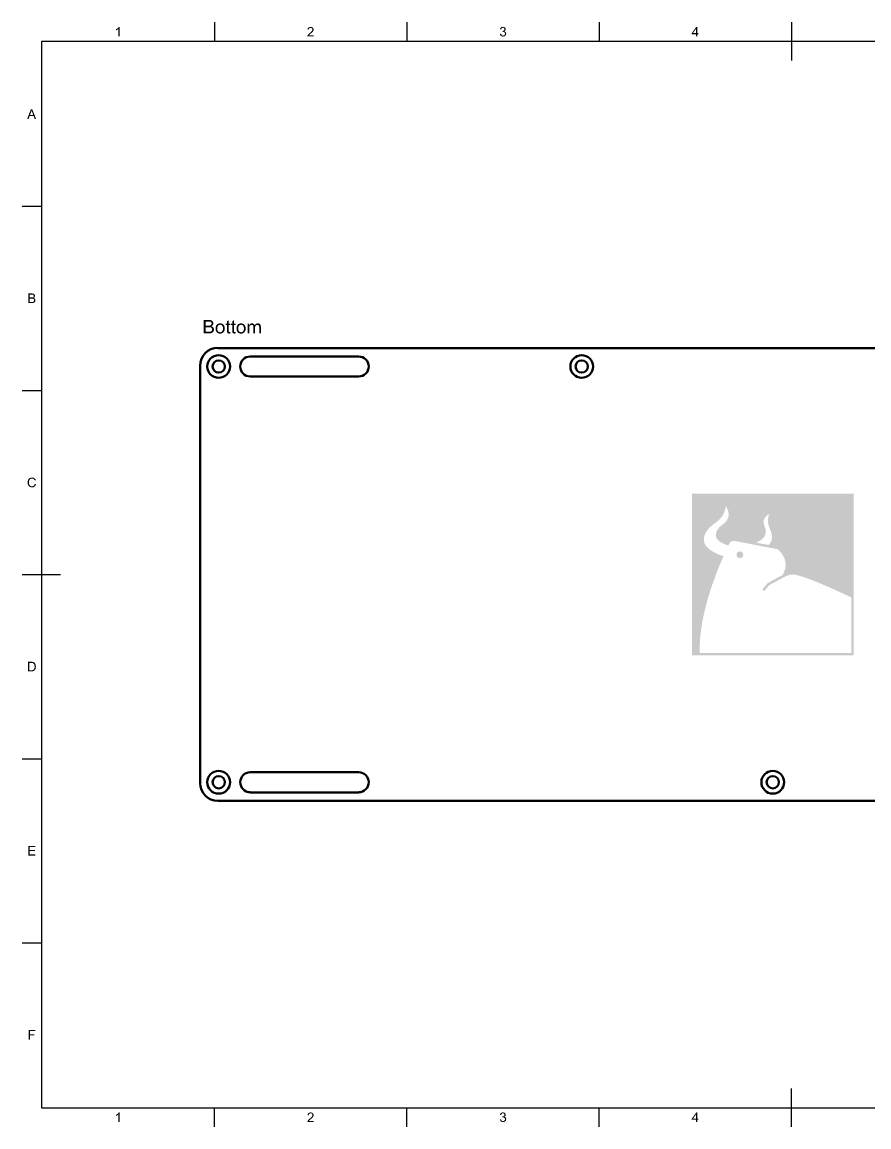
# Model space of a CAD drawing. Header units: inches. Extents: x 0.6 to 16.3, y 0.2 to 11.5.
# Drawn here: x 0.59 to 9.26, y 0.2 to 11.49 of the extents above; entities that cross this region are included whole.
import ezdxf

# ---------------------------------------------------------------- set-up
doc = ezdxf.new("R2010")
doc.units = ezdxf.units.IN
for name, color, linetype in [('BORDER', 7, 'Continuous'), ('Notes', 7, 'Continuous'), ('Visible', 7, 'Continuous')]:
    doc.layers.add(name, color=color, linetype=linetype)

msp = doc.modelspace()

# ---------------------------------------------------------------- hatches: boundary and pattern name
at = {"layer": 'BORDER', "true_color": 0x000000, "transparency": 33554687}
h = msp.add_hatch(color=18, dxfattribs=at)
edge = h.paths.add_edge_path(flags=0)
edge.add_spline(control_points=[(1.587, 11.348), (1.587, 11.348), (1.575, 11.348), (1.575, 11.348), (1.575, 11.348), (1.575, 11.425), (1.575, 11.425), (1.572, 11.422), (1.568, 11.419), (1.564, 11.416), (1.559, 11.413), (1.555, 11.411), (1.551, 11.41), (1.551, 11.41), (1.551, 11.422), (1.551, 11.422), (1.558, 11.425), (1.563, 11.429), (1.569, 11.433), (1.574, 11.438), (1.577, 11.442), (1.579, 11.446), (1.579, 11.446), (1.587, 11.446), (1.587, 11.446), (1.587, 11.446), (1.587, 11.348), (1.587, 11.348)], knot_values=[0, 0, 0, 0, 1, 1, 1, 2, 2, 2, 3, 3, 3, 4, 4, 4, 5, 5, 5, 6, 6, 6, 7, 7, 7, 8, 8, 8, 9, 9, 9, 9], degree=3, periodic=1)
h = msp.add_hatch(color=18, dxfattribs=at)
edge = h.paths.add_edge_path(flags=0)
edge.add_spline(control_points=[(3.573, 11.359), (3.573, 11.359), (3.573, 11.348), (3.573, 11.348), (3.573, 11.348), (3.508, 11.348), (3.508, 11.348), (3.508, 11.35), (3.509, 11.353), (3.51, 11.356), (3.511, 11.36), (3.514, 11.365), (3.518, 11.369), (3.521, 11.373), (3.527, 11.378), (3.534, 11.384), (3.544, 11.393), (3.551, 11.4), (3.555, 11.405), (3.559, 11.41), (3.561, 11.415), (3.561, 11.419), (3.561, 11.424), (3.559, 11.428), (3.556, 11.431), (3.552, 11.435), (3.548, 11.436), (3.542, 11.436), (3.536, 11.436), (3.532, 11.435), (3.528, 11.431), (3.525, 11.428), (3.523, 11.423), (3.523, 11.417), (3.523, 11.417), (3.511, 11.418), (3.511, 11.418), (3.511, 11.427), (3.515, 11.434), (3.52, 11.439), (3.526, 11.444), (3.533, 11.446), (3.543, 11.446), (3.552, 11.446), (3.559, 11.444), (3.565, 11.438), (3.57, 11.433), (3.573, 11.427), (3.573, 11.419), (3.573, 11.415), (3.572, 11.411), (3.571, 11.407), (3.569, 11.404), (3.567, 11.4), (3.563, 11.395), (3.559, 11.391), (3.553, 11.385), (3.544, 11.378), (3.537, 11.372), (3.532, 11.368), (3.53, 11.366), (3.528, 11.363), (3.526, 11.361), (3.525, 11.359), (3.525, 11.359), (3.573, 11.359), (3.573, 11.359)], knot_values=[0, 0, 0, 0, 1, 1, 1, 2, 2, 2, 3, 3, 3, 4, 4, 4, 5, 5, 5, 6, 6, 6, 7, 7, 7, 8, 8, 8, 9, 9, 9, 10, 10, 10, 11, 11, 11, 12, 12, 12, 13, 13, 13, 14, 14, 14, 15, 15, 15, 16, 16, 16, 17, 17, 17, 18, 18, 18, 19, 19, 19, 20, 20, 20, 21, 21, 21, 22, 22, 22, 22], degree=3, periodic=1)
h = msp.add_hatch(color=18, dxfattribs=at)
edge = h.paths.add_edge_path(flags=0)
edge.add_spline(control_points=[(5.479, 11.374), (5.479, 11.374), (5.491, 11.376), (5.491, 11.376), (5.493, 11.369), (5.495, 11.364), (5.498, 11.361), (5.502, 11.358), (5.506, 11.357), (5.51, 11.357), (5.516, 11.357), (5.521, 11.359), (5.525, 11.362), (5.529, 11.366), (5.531, 11.371), (5.531, 11.377), (5.531, 11.383), (5.529, 11.387), (5.525, 11.391), (5.522, 11.394), (5.517, 11.396), (5.511, 11.396), (5.509, 11.396), (5.506, 11.396), (5.503, 11.395), (5.503, 11.395), (5.504, 11.406), (5.504, 11.406), (5.505, 11.405), (5.506, 11.405), (5.506, 11.405), (5.511, 11.405), (5.516, 11.407), (5.52, 11.409), (5.524, 11.412), (5.526, 11.416), (5.526, 11.422), (5.526, 11.426), (5.525, 11.43), (5.522, 11.433), (5.519, 11.436), (5.515, 11.437), (5.51, 11.437), (5.505, 11.437), (5.502, 11.436), (5.498, 11.433), (5.495, 11.43), (5.493, 11.425), (5.492, 11.419), (5.492, 11.419), (5.48, 11.422), (5.48, 11.422), (5.482, 11.43), (5.485, 11.436), (5.49, 11.44), (5.496, 11.445), (5.502, 11.447), (5.51, 11.447), (5.515, 11.447), (5.52, 11.446), (5.525, 11.444), (5.529, 11.441), (5.533, 11.438), (5.535, 11.434), (5.538, 11.43), (5.539, 11.426), (5.539, 11.422), (5.539, 11.417), (5.538, 11.413), (5.535, 11.41), (5.533, 11.406), (5.53, 11.404), (5.525, 11.402), (5.531, 11.4), (5.536, 11.398), (5.539, 11.393), (5.542, 11.389), (5.544, 11.384), (5.544, 11.377), (5.544, 11.369), (5.54, 11.362), (5.534, 11.356), (5.528, 11.35), (5.52, 11.347), (5.51, 11.347), (5.502, 11.347), (5.495, 11.349), (5.489, 11.354), (5.483, 11.359), (5.48, 11.366), (5.479, 11.374)], knot_values=[0, 0, 0, 0, 1, 1, 1, 2, 2, 2, 3, 3, 3, 4, 4, 4, 5, 5, 5, 6, 6, 6, 7, 7, 7, 8, 8, 8, 9, 9, 9, 10, 10, 10, 11, 11, 11, 12, 12, 12, 13, 13, 13, 14, 14, 14, 15, 15, 15, 16, 16, 16, 17, 17, 17, 18, 18, 18, 19, 19, 19, 20, 20, 20, 21, 21, 21, 22, 22, 22, 23, 23, 23, 24, 24, 24, 25, 25, 25, 26, 26, 26, 27, 27, 27, 28, 28, 28, 29, 29, 29, 30, 30, 30, 30], degree=3, periodic=1)
h = msp.add_hatch(color=18, dxfattribs=at)
h.paths.add_polyline_path([(7.486, 11.348), (7.486, 11.371), (7.443, 11.371), (7.443, 11.382), (7.488, 11.446), (7.498, 11.446), (7.498, 11.382), (7.511, 11.382), (7.511, 11.371), (7.498, 11.371), (7.498, 11.348)], flags=0)
h.paths.add_polyline_path([(7.486, 11.382), (7.486, 11.427), (7.455, 11.382)], flags=0)
h = msp.add_hatch(color=18, dxfattribs=at)
h.paths.add_polyline_path([(0.642, 10.504), (0.68, 10.603), (0.694, 10.603), (0.734, 10.504), (0.72, 10.504), (0.708, 10.534), (0.667, 10.534), (0.656, 10.504)], flags=0)
edge = h.paths.add_edge_path(flags=0)
edge.add_spline(control_points=[(0.671, 10.545), (0.671, 10.545), (0.704, 10.545), (0.704, 10.545), (0.704, 10.545), (0.694, 10.572), (0.694, 10.572), (0.691, 10.58), (0.688, 10.587), (0.687, 10.592), (0.686, 10.586), (0.684, 10.58), (0.682, 10.573), (0.682, 10.573), (0.671, 10.545), (0.671, 10.545)], knot_values=[0, 0, 0, 0, 1, 1, 1, 2, 2, 2, 3, 3, 3, 4, 4, 4, 5, 5, 5, 5], degree=3, periodic=1)
h = msp.add_hatch(color=18, dxfattribs=at)
edge = h.paths.add_edge_path(flags=0)
edge.add_spline(control_points=[(0.653, 8.622), (0.653, 8.622), (0.653, 8.72), (0.653, 8.72), (0.653, 8.72), (0.689, 8.72), (0.689, 8.72), (0.697, 8.72), (0.703, 8.719), (0.708, 8.717), (0.712, 8.715), (0.716, 8.712), (0.718, 8.708), (0.721, 8.704), (0.722, 8.699), (0.722, 8.695), (0.722, 8.691), (0.721, 8.687), (0.719, 8.683), (0.716, 8.679), (0.713, 8.676), (0.708, 8.674), (0.714, 8.672), (0.719, 8.669), (0.722, 8.665), (0.725, 8.661), (0.727, 8.656), (0.727, 8.65), (0.727, 8.646), (0.726, 8.641), (0.724, 8.637), (0.722, 8.633), (0.72, 8.63), (0.717, 8.628), (0.714, 8.626), (0.71, 8.624), (0.706, 8.623), (0.702, 8.622), (0.696, 8.622), (0.69, 8.622), (0.69, 8.622), (0.653, 8.622), (0.653, 8.622)], knot_values=[0, 0, 0, 0, 1, 1, 1, 2, 2, 2, 3, 3, 3, 4, 4, 4, 5, 5, 5, 6, 6, 6, 7, 7, 7, 8, 8, 8, 9, 9, 9, 10, 10, 10, 11, 11, 11, 12, 12, 12, 13, 13, 13, 14, 14, 14, 14], degree=3, periodic=1)
edge = h.paths.add_edge_path(flags=0)
edge.add_spline(control_points=[(0.666, 8.679), (0.666, 8.679), (0.687, 8.679), (0.687, 8.679), (0.693, 8.679), (0.697, 8.679), (0.699, 8.68), (0.703, 8.681), (0.705, 8.682), (0.707, 8.685), (0.708, 8.687), (0.709, 8.69), (0.709, 8.693), (0.709, 8.697), (0.709, 8.7), (0.707, 8.702), (0.705, 8.704), (0.703, 8.706), (0.7, 8.707), (0.697, 8.708), (0.692, 8.708), (0.685, 8.708), (0.685, 8.708), (0.666, 8.708), (0.666, 8.708), (0.666, 8.708), (0.666, 8.679), (0.666, 8.679)], knot_values=[0, 0, 0, 0, 1, 1, 1, 2, 2, 2, 3, 3, 3, 4, 4, 4, 5, 5, 5, 6, 6, 6, 7, 7, 7, 8, 8, 8, 9, 9, 9, 9], degree=3, periodic=1)
edge = h.paths.add_edge_path(flags=0)
edge.add_spline(control_points=[(0.666, 8.633), (0.666, 8.633), (0.69, 8.633), (0.69, 8.633), (0.694, 8.633), (0.697, 8.633), (0.699, 8.634), (0.702, 8.634), (0.704, 8.635), (0.706, 8.636), (0.708, 8.638), (0.71, 8.64), (0.711, 8.642), (0.713, 8.644), (0.713, 8.647), (0.713, 8.65), (0.713, 8.654), (0.712, 8.657), (0.711, 8.66), (0.709, 8.662), (0.706, 8.664), (0.703, 8.665), (0.699, 8.667), (0.695, 8.667), (0.688, 8.667), (0.688, 8.667), (0.666, 8.667), (0.666, 8.667), (0.666, 8.667), (0.666, 8.633), (0.666, 8.633)], knot_values=[0, 0, 0, 0, 1, 1, 1, 2, 2, 2, 3, 3, 3, 4, 4, 4, 5, 5, 5, 6, 6, 6, 7, 7, 7, 8, 8, 8, 9, 9, 9, 10, 10, 10, 10], degree=3, periodic=1)
h = msp.add_hatch(color=18, dxfattribs=at)
edge = h.paths.add_edge_path(flags=0)
edge.add_spline(control_points=[(0.72, 6.773), (0.72, 6.773), (0.733, 6.77), (0.733, 6.77), (0.73, 6.759), (0.725, 6.751), (0.718, 6.745), (0.711, 6.739), (0.703, 6.737), (0.692, 6.737), (0.682, 6.737), (0.673, 6.739), (0.666, 6.743), (0.66, 6.747), (0.655, 6.754), (0.651, 6.762), (0.648, 6.77), (0.646, 6.779), (0.646, 6.788), (0.646, 6.799), (0.648, 6.807), (0.652, 6.815), (0.656, 6.823), (0.661, 6.829), (0.669, 6.832), (0.676, 6.836), (0.684, 6.838), (0.692, 6.838), (0.702, 6.838), (0.711, 6.836), (0.717, 6.831), (0.724, 6.826), (0.729, 6.819), (0.731, 6.81), (0.731, 6.81), (0.719, 6.807), (0.719, 6.807), (0.716, 6.814), (0.713, 6.819), (0.709, 6.822), (0.704, 6.826), (0.699, 6.827), (0.692, 6.827), (0.685, 6.827), (0.678, 6.825), (0.673, 6.822), (0.668, 6.818), (0.665, 6.813), (0.663, 6.807), (0.66, 6.801), (0.659, 6.795), (0.659, 6.788), (0.659, 6.78), (0.661, 6.773), (0.663, 6.766), (0.666, 6.76), (0.669, 6.756), (0.674, 6.752), (0.68, 6.749), (0.685, 6.748), (0.691, 6.748), (0.698, 6.748), (0.705, 6.75), (0.71, 6.754), (0.715, 6.758), (0.718, 6.765), (0.72, 6.773)], knot_values=[0, 0, 0, 0, 1, 1, 1, 2, 2, 2, 3, 3, 3, 4, 4, 4, 5, 5, 5, 6, 6, 6, 7, 7, 7, 8, 8, 8, 9, 9, 9, 10, 10, 10, 11, 11, 11, 12, 12, 12, 13, 13, 13, 14, 14, 14, 15, 15, 15, 16, 16, 16, 17, 17, 17, 18, 18, 18, 19, 19, 19, 20, 20, 20, 21, 21, 21, 22, 22, 22, 22], degree=3, periodic=1)
h = msp.add_hatch(color=18, dxfattribs=at)
edge = h.paths.add_edge_path(flags=0)
edge.add_spline(control_points=[(0.65, 4.855), (0.65, 4.855), (0.65, 4.953), (0.65, 4.953), (0.65, 4.953), (0.684, 4.953), (0.684, 4.953), (0.691, 4.953), (0.697, 4.953), (0.701, 4.952), (0.707, 4.951), (0.712, 4.948), (0.716, 4.945), (0.721, 4.941), (0.725, 4.935), (0.727, 4.928), (0.73, 4.921), (0.731, 4.914), (0.731, 4.905), (0.731, 4.897), (0.73, 4.891), (0.729, 4.885), (0.727, 4.879), (0.725, 4.874), (0.722, 4.871), (0.719, 4.867), (0.716, 4.864), (0.713, 4.862), (0.71, 4.859), (0.706, 4.858), (0.701, 4.857), (0.697, 4.856), (0.691, 4.855), (0.685, 4.855), (0.685, 4.855), (0.65, 4.855), (0.65, 4.855)], knot_values=[0, 0, 0, 0, 1, 1, 1, 2, 2, 2, 3, 3, 3, 4, 4, 4, 5, 5, 5, 6, 6, 6, 7, 7, 7, 8, 8, 8, 9, 9, 9, 10, 10, 10, 11, 11, 11, 12, 12, 12, 12], degree=3, periodic=1)
edge = h.paths.add_edge_path(flags=0)
edge.add_spline(control_points=[(0.663, 4.867), (0.663, 4.867), (0.684, 4.867), (0.684, 4.867), (0.69, 4.867), (0.695, 4.867), (0.699, 4.868), (0.703, 4.87), (0.706, 4.871), (0.708, 4.874), (0.711, 4.877), (0.713, 4.881), (0.715, 4.886), (0.717, 4.891), (0.718, 4.898), (0.718, 4.905), (0.718, 4.915), (0.716, 4.923), (0.713, 4.929), (0.709, 4.934), (0.705, 4.938), (0.7, 4.94), (0.697, 4.941), (0.691, 4.942), (0.683, 4.942), (0.683, 4.942), (0.663, 4.942), (0.663, 4.942), (0.663, 4.942), (0.663, 4.867), (0.663, 4.867)], knot_values=[0, 0, 0, 0, 1, 1, 1, 2, 2, 2, 3, 3, 3, 4, 4, 4, 5, 5, 5, 6, 6, 6, 7, 7, 7, 8, 8, 8, 9, 9, 9, 10, 10, 10, 10], degree=3, periodic=1)
for points in [[(0.653, 2.972), (0.653, 3.07), (0.725, 3.07), (0.725, 3.058), (0.666, 3.058), (0.666, 3.028), (0.721, 3.028), (0.721, 3.017), (0.666, 3.017), (0.666, 2.983), (0.727, 2.983), (0.727, 2.972)], [(0.658, 1.089), (0.658, 1.188), (0.724, 1.188), (0.724, 1.176), (0.671, 1.176), (0.671, 1.145), (0.717, 1.145), (0.717, 1.134), (0.671, 1.134), (0.671, 1.089)]]:
    msp.add_hatch(color=18, dxfattribs=at).paths.add_polyline_path(points, flags=0)
h = msp.add_hatch(color=18, dxfattribs=at)
edge = h.paths.add_edge_path(flags=0)
edge.add_spline(control_points=[(1.587, 0.246), (1.587, 0.246), (1.575, 0.246), (1.575, 0.246), (1.575, 0.246), (1.575, 0.323), (1.575, 0.323), (1.572, 0.32), (1.568, 0.317), (1.564, 0.315), (1.559, 0.312), (1.555, 0.31), (1.551, 0.308), (1.551, 0.308), (1.551, 0.32), (1.551, 0.32), (1.558, 0.323), (1.563, 0.327), (1.569, 0.331), (1.574, 0.336), (1.577, 0.34), (1.579, 0.345), (1.579, 0.345), (1.587, 0.345), (1.587, 0.345), (1.587, 0.345), (1.587, 0.246), (1.587, 0.246)], knot_values=[0, 0, 0, 0, 1, 1, 1, 2, 2, 2, 3, 3, 3, 4, 4, 4, 5, 5, 5, 6, 6, 6, 7, 7, 7, 8, 8, 8, 9, 9, 9, 9], degree=3, periodic=1)
h = msp.add_hatch(color=18, dxfattribs=at)
edge = h.paths.add_edge_path(flags=0)
edge.add_spline(control_points=[(3.573, 0.257), (3.573, 0.257), (3.573, 0.246), (3.573, 0.246), (3.573, 0.246), (3.508, 0.246), (3.508, 0.246), (3.508, 0.249), (3.509, 0.252), (3.51, 0.254), (3.511, 0.259), (3.514, 0.263), (3.518, 0.267), (3.521, 0.272), (3.527, 0.277), (3.534, 0.282), (3.544, 0.291), (3.551, 0.298), (3.555, 0.303), (3.559, 0.308), (3.561, 0.313), (3.561, 0.318), (3.561, 0.322), (3.559, 0.326), (3.556, 0.33), (3.552, 0.333), (3.548, 0.335), (3.542, 0.335), (3.536, 0.335), (3.532, 0.333), (3.528, 0.329), (3.525, 0.326), (3.523, 0.321), (3.523, 0.315), (3.523, 0.315), (3.511, 0.316), (3.511, 0.316), (3.511, 0.325), (3.515, 0.333), (3.52, 0.337), (3.526, 0.342), (3.533, 0.345), (3.543, 0.345), (3.552, 0.345), (3.559, 0.342), (3.565, 0.337), (3.57, 0.332), (3.573, 0.325), (3.573, 0.317), (3.573, 0.313), (3.572, 0.31), (3.571, 0.306), (3.569, 0.302), (3.567, 0.298), (3.563, 0.294), (3.559, 0.289), (3.553, 0.284), (3.544, 0.276), (3.537, 0.27), (3.532, 0.266), (3.53, 0.264), (3.528, 0.262), (3.526, 0.26), (3.525, 0.257), (3.525, 0.257), (3.573, 0.257), (3.573, 0.257)], knot_values=[0, 0, 0, 0, 1, 1, 1, 2, 2, 2, 3, 3, 3, 4, 4, 4, 5, 5, 5, 6, 6, 6, 7, 7, 7, 8, 8, 8, 9, 9, 9, 10, 10, 10, 11, 11, 11, 12, 12, 12, 13, 13, 13, 14, 14, 14, 15, 15, 15, 16, 16, 16, 17, 17, 17, 18, 18, 18, 19, 19, 19, 20, 20, 20, 21, 21, 21, 22, 22, 22, 22], degree=3, periodic=1)
h = msp.add_hatch(color=18, dxfattribs=at)
edge = h.paths.add_edge_path(flags=0)
edge.add_spline(control_points=[(5.479, 0.273), (5.479, 0.273), (5.491, 0.274), (5.491, 0.274), (5.493, 0.267), (5.495, 0.262), (5.498, 0.259), (5.502, 0.256), (5.506, 0.255), (5.51, 0.255), (5.516, 0.255), (5.521, 0.257), (5.525, 0.261), (5.529, 0.265), (5.531, 0.27), (5.531, 0.275), (5.531, 0.281), (5.529, 0.286), (5.525, 0.289), (5.522, 0.293), (5.517, 0.295), (5.511, 0.295), (5.509, 0.295), (5.506, 0.294), (5.503, 0.293), (5.503, 0.293), (5.504, 0.304), (5.504, 0.304), (5.505, 0.304), (5.506, 0.304), (5.506, 0.304), (5.511, 0.304), (5.516, 0.305), (5.52, 0.308), (5.524, 0.31), (5.526, 0.315), (5.526, 0.32), (5.526, 0.325), (5.525, 0.328), (5.522, 0.331), (5.519, 0.334), (5.515, 0.336), (5.51, 0.336), (5.505, 0.336), (5.502, 0.334), (5.498, 0.331), (5.495, 0.328), (5.493, 0.324), (5.492, 0.318), (5.492, 0.318), (5.48, 0.32), (5.48, 0.32), (5.482, 0.328), (5.485, 0.334), (5.49, 0.339), (5.496, 0.343), (5.502, 0.345), (5.51, 0.345), (5.515, 0.345), (5.52, 0.344), (5.525, 0.342), (5.529, 0.34), (5.533, 0.337), (5.535, 0.333), (5.538, 0.329), (5.539, 0.324), (5.539, 0.32), (5.539, 0.316), (5.538, 0.312), (5.535, 0.308), (5.533, 0.305), (5.53, 0.302), (5.525, 0.3), (5.531, 0.299), (5.536, 0.296), (5.539, 0.292), (5.542, 0.287), (5.544, 0.282), (5.544, 0.276), (5.544, 0.267), (5.54, 0.26), (5.534, 0.254), (5.528, 0.248), (5.52, 0.245), (5.51, 0.245), (5.502, 0.245), (5.495, 0.247), (5.489, 0.253), (5.483, 0.258), (5.48, 0.264), (5.479, 0.273)], knot_values=[0, 0, 0, 0, 1, 1, 1, 2, 2, 2, 3, 3, 3, 4, 4, 4, 5, 5, 5, 6, 6, 6, 7, 7, 7, 8, 8, 8, 9, 9, 9, 10, 10, 10, 11, 11, 11, 12, 12, 12, 13, 13, 13, 14, 14, 14, 15, 15, 15, 16, 16, 16, 17, 17, 17, 18, 18, 18, 19, 19, 19, 20, 20, 20, 21, 21, 21, 22, 22, 22, 23, 23, 23, 24, 24, 24, 25, 25, 25, 26, 26, 26, 27, 27, 27, 28, 28, 28, 29, 29, 29, 30, 30, 30, 30], degree=3, periodic=1)
h = msp.add_hatch(color=18, dxfattribs=at)
h.paths.add_polyline_path([(7.486, 0.246), (7.486, 0.269), (7.443, 0.269), (7.443, 0.28), (7.488, 0.344), (7.498, 0.344), (7.498, 0.28), (7.511, 0.28), (7.511, 0.269), (7.498, 0.269), (7.498, 0.246)], flags=0)
h.paths.add_polyline_path([(7.486, 0.28), (7.486, 0.325), (7.455, 0.28)], flags=0)
at = {"layer": 'Notes', "true_color": 0x000000, "transparency": 33554687}
h = msp.add_hatch(color=18, dxfattribs=at)
edge = h.paths.add_edge_path(flags=0)
edge.add_spline(control_points=[(2.449, 8.312), (2.449, 8.312), (2.449, 8.449), (2.449, 8.449), (2.449, 8.449), (2.501, 8.449), (2.501, 8.449), (2.512, 8.449), (2.52, 8.448), (2.526, 8.445), (2.533, 8.442), (2.538, 8.438), (2.541, 8.432), (2.545, 8.427), (2.547, 8.421), (2.547, 8.414), (2.547, 8.408), (2.545, 8.403), (2.542, 8.398), (2.539, 8.392), (2.534, 8.388), (2.527, 8.385), (2.536, 8.383), (2.542, 8.378), (2.547, 8.372), (2.551, 8.367), (2.553, 8.36), (2.553, 8.352), (2.553, 8.345), (2.552, 8.339), (2.549, 8.334), (2.547, 8.328), (2.543, 8.324), (2.539, 8.321), (2.535, 8.318), (2.53, 8.316), (2.524, 8.314), (2.518, 8.312), (2.511, 8.312), (2.502, 8.312), (2.502, 8.312), (2.449, 8.312), (2.449, 8.312)], knot_values=[0, 0, 0, 0, 1, 1, 1, 2, 2, 2, 3, 3, 3, 4, 4, 4, 5, 5, 5, 6, 6, 6, 7, 7, 7, 8, 8, 8, 9, 9, 9, 10, 10, 10, 11, 11, 11, 12, 12, 12, 13, 13, 13, 14, 14, 14, 14], degree=3, periodic=1)
edge = h.paths.add_edge_path(flags=0)
edge.add_spline(control_points=[(2.468, 8.392), (2.468, 8.392), (2.497, 8.392), (2.497, 8.392), (2.505, 8.392), (2.511, 8.392), (2.515, 8.393), (2.519, 8.395), (2.523, 8.397), (2.525, 8.4), (2.528, 8.403), (2.529, 8.407), (2.529, 8.412), (2.529, 8.417), (2.528, 8.421), (2.526, 8.424), (2.523, 8.428), (2.52, 8.43), (2.516, 8.431), (2.512, 8.433), (2.505, 8.433), (2.495, 8.433), (2.495, 8.433), (2.468, 8.433), (2.468, 8.433), (2.468, 8.433), (2.468, 8.392), (2.468, 8.392)], knot_values=[0, 0, 0, 0, 1, 1, 1, 2, 2, 2, 3, 3, 3, 4, 4, 4, 5, 5, 5, 6, 6, 6, 7, 7, 7, 8, 8, 8, 9, 9, 9, 9], degree=3, periodic=1)
edge = h.paths.add_edge_path(flags=0)
edge.add_spline(control_points=[(2.468, 8.328), (2.468, 8.328), (2.502, 8.328), (2.502, 8.328), (2.508, 8.328), (2.512, 8.328), (2.514, 8.329), (2.519, 8.329), (2.522, 8.331), (2.525, 8.332), (2.528, 8.334), (2.53, 8.337), (2.532, 8.34), (2.534, 8.343), (2.535, 8.347), (2.535, 8.352), (2.535, 8.357), (2.533, 8.361), (2.531, 8.365), (2.528, 8.369), (2.524, 8.371), (2.52, 8.373), (2.515, 8.375), (2.508, 8.375), (2.499, 8.375), (2.499, 8.375), (2.468, 8.375), (2.468, 8.375), (2.468, 8.375), (2.468, 8.328), (2.468, 8.328)], knot_values=[0, 0, 0, 0, 1, 1, 1, 2, 2, 2, 3, 3, 3, 4, 4, 4, 5, 5, 5, 6, 6, 6, 7, 7, 7, 8, 8, 8, 9, 9, 9, 10, 10, 10, 10], degree=3, periodic=1)
h = msp.add_hatch(color=18, dxfattribs=at)
edge = h.paths.add_edge_path(flags=0)
edge.add_spline(control_points=[(2.57, 8.362), (2.57, 8.38), (2.575, 8.394), (2.585, 8.403), (2.594, 8.41), (2.605, 8.414), (2.617, 8.414), (2.631, 8.414), (2.642, 8.409), (2.651, 8.4), (2.659, 8.391), (2.664, 8.379), (2.664, 8.363), (2.664, 8.35), (2.662, 8.34), (2.658, 8.333), (2.654, 8.325), (2.648, 8.32), (2.641, 8.316), (2.634, 8.311), (2.626, 8.309), (2.617, 8.309), (2.603, 8.309), (2.592, 8.314), (2.583, 8.323), (2.574, 8.332), (2.57, 8.345), (2.57, 8.362)], knot_values=[0, 0, 0, 0, 1, 1, 1, 2, 2, 2, 3, 3, 3, 4, 4, 4, 5, 5, 5, 6, 6, 6, 7, 7, 7, 8, 8, 8, 9, 9, 9, 9], degree=3, periodic=1)
edge = h.paths.add_edge_path(flags=0)
edge.add_spline(control_points=[(2.587, 8.362), (2.587, 8.349), (2.59, 8.339), (2.596, 8.333), (2.601, 8.327), (2.608, 8.323), (2.617, 8.323), (2.625, 8.323), (2.632, 8.327), (2.638, 8.333), (2.643, 8.339), (2.646, 8.349), (2.646, 8.362), (2.646, 8.374), (2.643, 8.384), (2.638, 8.39), (2.632, 8.397), (2.625, 8.4), (2.617, 8.4), (2.608, 8.4), (2.601, 8.397), (2.596, 8.39), (2.59, 8.384), (2.587, 8.374), (2.587, 8.362)], knot_values=[0, 0, 0, 0, 1, 1, 1, 2, 2, 2, 3, 3, 3, 4, 4, 4, 5, 5, 5, 6, 6, 6, 7, 7, 7, 8, 8, 8, 8], degree=3, periodic=1)
h = msp.add_hatch(color=18, dxfattribs=at)
edge = h.paths.add_edge_path(flags=0)
edge.add_spline(control_points=[(2.72, 8.327), (2.72, 8.327), (2.723, 8.312), (2.723, 8.312), (2.718, 8.311), (2.714, 8.31), (2.71, 8.31), (2.704, 8.31), (2.699, 8.311), (2.696, 8.313), (2.692, 8.315), (2.69, 8.318), (2.689, 8.321), (2.687, 8.324), (2.687, 8.331), (2.687, 8.341), (2.687, 8.341), (2.687, 8.398), (2.687, 8.398), (2.687, 8.398), (2.674, 8.398), (2.674, 8.398), (2.674, 8.398), (2.674, 8.411), (2.674, 8.411), (2.674, 8.411), (2.687, 8.411), (2.687, 8.411), (2.687, 8.411), (2.687, 8.436), (2.687, 8.436), (2.687, 8.436), (2.703, 8.446), (2.703, 8.446), (2.703, 8.446), (2.703, 8.411), (2.703, 8.411), (2.703, 8.411), (2.72, 8.411), (2.72, 8.411), (2.72, 8.411), (2.72, 8.398), (2.72, 8.398), (2.72, 8.398), (2.703, 8.398), (2.703, 8.398), (2.703, 8.398), (2.703, 8.34), (2.703, 8.34), (2.703, 8.335), (2.704, 8.332), (2.704, 8.331), (2.705, 8.329), (2.706, 8.328), (2.707, 8.327), (2.708, 8.327), (2.71, 8.326), (2.713, 8.326), (2.715, 8.326), (2.717, 8.326), (2.72, 8.327)], knot_values=[0, 0, 0, 0, 1, 1, 1, 2, 2, 2, 3, 3, 3, 4, 4, 4, 5, 5, 5, 6, 6, 6, 7, 7, 7, 8, 8, 8, 9, 9, 9, 10, 10, 10, 11, 11, 11, 12, 12, 12, 13, 13, 13, 14, 14, 14, 15, 15, 15, 16, 16, 16, 17, 17, 17, 18, 18, 18, 19, 19, 19, 20, 20, 20, 20], degree=3, periodic=1)
h = msp.add_hatch(color=18, dxfattribs=at)
edge = h.paths.add_edge_path(flags=0)
edge.add_spline(control_points=[(2.774, 8.327), (2.774, 8.327), (2.776, 8.312), (2.776, 8.312), (2.772, 8.311), (2.767, 8.31), (2.763, 8.31), (2.757, 8.31), (2.753, 8.311), (2.749, 8.313), (2.746, 8.315), (2.743, 8.318), (2.742, 8.321), (2.741, 8.324), (2.74, 8.331), (2.74, 8.341), (2.74, 8.341), (2.74, 8.398), (2.74, 8.398), (2.74, 8.398), (2.728, 8.398), (2.728, 8.398), (2.728, 8.398), (2.728, 8.411), (2.728, 8.411), (2.728, 8.411), (2.74, 8.411), (2.74, 8.411), (2.74, 8.411), (2.74, 8.436), (2.74, 8.436), (2.74, 8.436), (2.757, 8.446), (2.757, 8.446), (2.757, 8.446), (2.757, 8.411), (2.757, 8.411), (2.757, 8.411), (2.774, 8.411), (2.774, 8.411), (2.774, 8.411), (2.774, 8.398), (2.774, 8.398), (2.774, 8.398), (2.757, 8.398), (2.757, 8.398), (2.757, 8.398), (2.757, 8.34), (2.757, 8.34), (2.757, 8.335), (2.757, 8.332), (2.758, 8.331), (2.758, 8.329), (2.759, 8.328), (2.761, 8.327), (2.762, 8.327), (2.764, 8.326), (2.766, 8.326), (2.768, 8.326), (2.771, 8.326), (2.774, 8.327)], knot_values=[0, 0, 0, 0, 1, 1, 1, 2, 2, 2, 3, 3, 3, 4, 4, 4, 5, 5, 5, 6, 6, 6, 7, 7, 7, 8, 8, 8, 9, 9, 9, 10, 10, 10, 11, 11, 11, 12, 12, 12, 13, 13, 13, 14, 14, 14, 15, 15, 15, 16, 16, 16, 17, 17, 17, 18, 18, 18, 19, 19, 19, 20, 20, 20, 20], degree=3, periodic=1)
h = msp.add_hatch(color=18, dxfattribs=at)
edge = h.paths.add_edge_path(flags=0)
edge.add_spline(control_points=[(2.784, 8.362), (2.784, 8.38), (2.789, 8.394), (2.799, 8.403), (2.808, 8.41), (2.819, 8.414), (2.831, 8.414), (2.845, 8.414), (2.856, 8.409), (2.865, 8.4), (2.873, 8.391), (2.878, 8.379), (2.878, 8.363), (2.878, 8.35), (2.876, 8.34), (2.872, 8.333), (2.868, 8.325), (2.862, 8.32), (2.855, 8.316), (2.848, 8.311), (2.84, 8.309), (2.831, 8.309), (2.817, 8.309), (2.806, 8.314), (2.797, 8.323), (2.788, 8.332), (2.784, 8.345), (2.784, 8.362)], knot_values=[0, 0, 0, 0, 1, 1, 1, 2, 2, 2, 3, 3, 3, 4, 4, 4, 5, 5, 5, 6, 6, 6, 7, 7, 7, 8, 8, 8, 9, 9, 9, 9], degree=3, periodic=1)
edge = h.paths.add_edge_path(flags=0)
edge.add_spline(control_points=[(2.801, 8.362), (2.801, 8.349), (2.804, 8.339), (2.81, 8.333), (2.815, 8.327), (2.822, 8.323), (2.831, 8.323), (2.839, 8.323), (2.846, 8.327), (2.852, 8.333), (2.857, 8.339), (2.86, 8.349), (2.86, 8.362), (2.86, 8.374), (2.857, 8.384), (2.852, 8.39), (2.846, 8.397), (2.839, 8.4), (2.831, 8.4), (2.822, 8.4), (2.815, 8.397), (2.81, 8.39), (2.804, 8.384), (2.801, 8.374), (2.801, 8.362)], knot_values=[0, 0, 0, 0, 1, 1, 1, 2, 2, 2, 3, 3, 3, 4, 4, 4, 5, 5, 5, 6, 6, 6, 7, 7, 7, 8, 8, 8, 8], degree=3, periodic=1)
h = msp.add_hatch(color=18, dxfattribs=at)
edge = h.paths.add_edge_path(flags=0)
edge.add_spline(control_points=[(2.897, 8.312), (2.897, 8.312), (2.897, 8.411), (2.897, 8.411), (2.897, 8.411), (2.913, 8.411), (2.913, 8.411), (2.913, 8.411), (2.913, 8.397), (2.913, 8.397), (2.916, 8.402), (2.92, 8.406), (2.925, 8.409), (2.93, 8.412), (2.936, 8.414), (2.943, 8.414), (2.95, 8.414), (2.956, 8.412), (2.961, 8.409), (2.966, 8.406), (2.969, 8.402), (2.971, 8.396), (2.979, 8.408), (2.989, 8.414), (3.002, 8.414), (3.012, 8.414), (3.019, 8.411), (3.025, 8.406), (3.03, 8.4), (3.033, 8.392), (3.033, 8.38), (3.033, 8.38), (3.033, 8.312), (3.033, 8.312), (3.033, 8.312), (3.016, 8.312), (3.016, 8.312), (3.016, 8.312), (3.016, 8.375), (3.016, 8.375), (3.016, 8.381), (3.015, 8.386), (3.014, 8.389), (3.013, 8.392), (3.011, 8.395), (3.008, 8.396), (3.005, 8.398), (3.002, 8.399), (2.998, 8.399), (2.991, 8.399), (2.985, 8.397), (2.981, 8.392), (2.976, 8.387), (2.974, 8.38), (2.974, 8.37), (2.974, 8.37), (2.974, 8.312), (2.974, 8.312), (2.974, 8.312), (2.957, 8.312), (2.957, 8.312), (2.957, 8.312), (2.957, 8.377), (2.957, 8.377), (2.957, 8.384), (2.955, 8.39), (2.953, 8.393), (2.95, 8.397), (2.945, 8.399), (2.939, 8.399), (2.934, 8.399), (2.93, 8.398), (2.926, 8.395), (2.922, 8.393), (2.919, 8.389), (2.917, 8.384), (2.915, 8.379), (2.914, 8.373), (2.914, 8.363), (2.914, 8.363), (2.914, 8.312), (2.914, 8.312), (2.914, 8.312), (2.897, 8.312), (2.897, 8.312)], knot_values=[0, 0, 0, 0, 1, 1, 1, 2, 2, 2, 3, 3, 3, 4, 4, 4, 5, 5, 5, 6, 6, 6, 7, 7, 7, 8, 8, 8, 9, 9, 9, 10, 10, 10, 11, 11, 11, 12, 12, 12, 13, 13, 13, 14, 14, 14, 15, 15, 15, 16, 16, 16, 17, 17, 17, 18, 18, 18, 19, 19, 19, 20, 20, 20, 21, 21, 21, 22, 22, 22, 23, 23, 23, 24, 24, 24, 25, 25, 25, 26, 26, 26, 27, 27, 27, 28, 28, 28, 28], degree=3, periodic=1)
at = {"layer": 'Notes', "true_color": 0x080a0a, "transparency": 33554687}
h = msp.add_hatch(color=108, dxfattribs=at)
h.paths.add_polyline_path([(9.098, 6.674), (9.098, 5.02), (7.444, 5.02), (7.444, 6.674)], flags=0)
edge = h.paths.add_edge_path(flags=0)
edge.add_spline(control_points=[(7.525, 5.044), (7.525, 5.044), (9.074, 5.044), (9.074, 5.044), (9.074, 5.044), (9.074, 5.612), (9.074, 5.612), (8.818, 5.732), (8.556, 5.846), (8.472, 5.846), (8.455, 5.846), (8.423, 5.838), (8.384, 5.818), (8.384, 5.818), (8.234, 5.736), (8.234, 5.736), (8.234, 5.736), (8.19, 5.684), (8.19, 5.684), (8.188, 5.681), (8.184, 5.679), (8.18, 5.679), (8.178, 5.679), (8.175, 5.68), (8.172, 5.682), (8.167, 5.686), (8.166, 5.694), (8.171, 5.7), (8.171, 5.7), (8.216, 5.755), (8.216, 5.755), (8.217, 5.756), (8.218, 5.757), (8.22, 5.758), (8.22, 5.758), (8.373, 5.842), (8.373, 5.842), (8.465, 5.995), (8.321, 6.104), (8.321, 6.104), (8.321, 6.104), (7.883, 6.189), (7.883, 6.189), (7.86, 6.194), (7.838, 6.183), (7.827, 6.162), (7.824, 6.156), (7.821, 6.149), (7.818, 6.142), (7.78, 6.153), (7.665, 6.192), (7.692, 6.272), (7.692, 6.272), (7.704, 6.322), (7.753, 6.353), (7.753, 6.353), (7.877, 6.423), (7.789, 6.549), (7.789, 6.549), (7.797, 6.453), (7.681, 6.371), (7.681, 6.371), (7.55, 6.29), (7.567, 6.186), (7.581, 6.098), (7.72, 6.048), (7.767, 6.033), (7.668, 5.808), (7.509, 5.391), (7.525, 5.044)], knot_values=[0, 0, 0, 0, 1, 1, 1, 2, 2, 2, 3, 3, 3, 4, 4, 4, 5, 5, 5, 6, 6, 6, 7, 7, 7, 8, 8, 8, 9, 9, 9, 10, 10, 10, 11, 11, 11, 12, 12, 12, 13, 13, 13, 14, 14, 14, 15, 15, 15, 16, 16, 16, 17, 17, 17, 18, 18, 18, 19, 19, 19, 20, 20, 20, 21, 21, 21, 22, 22, 22, 23, 23, 23, 23], degree=3, periodic=1)
edge = h.paths.add_edge_path(flags=0)
edge.add_spline(control_points=[(7.969, 6.048), (7.969, 6.029), (7.953, 6.013), (7.934, 6.013), (7.915, 6.013), (7.9, 6.029), (7.9, 6.048), (7.9, 6.067), (7.915, 6.082), (7.934, 6.082), (7.953, 6.082), (7.969, 6.067), (7.969, 6.048)], knot_values=[0, 0, 0, 0, 1, 1, 1, 2, 2, 2, 3, 3, 3, 4, 4, 4, 4], degree=3, periodic=1)
edge = h.paths.add_edge_path(flags=0)
edge.add_spline(control_points=[(8.197, 6.261), (8.187, 6.213), (8.132, 6.185), (8.1, 6.172), (8.1, 6.172), (8.226, 6.148), (8.226, 6.148), (8.232, 6.153), (8.237, 6.158), (8.242, 6.163), (8.29, 6.221), (8.24, 6.318), (8.24, 6.318), (8.199, 6.41), (8.239, 6.466), (8.239, 6.466), (8.14, 6.421), (8.19, 6.333), (8.19, 6.333), (8.208, 6.296), (8.197, 6.261), (8.197, 6.261)], knot_values=[0, 0, 0, 0, 1, 1, 1, 2, 2, 2, 3, 3, 3, 4, 4, 4, 5, 5, 5, 6, 6, 6, 7, 7, 7, 7], degree=3, periodic=1)

# ---------------------------------------------------------------- linework, layer by layer
at = {"layer": 'BORDER', "color": 18, "linetype": 'Continuous', "lineweight": 25, "true_color": 0x000000}
for points in [[(2.558, 11.495), (2.558, 11.298)], [(4.527, 11.495), (4.527, 11.298)], [(6.496, 11.495), (6.496, 11.298)], [(8.464, 11.495), (8.464, 11.102)], [(16.141, 0.393), (16.141, 11.298), (0.787, 11.298), (0.787, 0.393)], [(0.59, 9.613), (0.787, 9.613)], [(0.59, 7.729), (0.787, 7.729)], [(0.59, 5.846), (0.984, 5.846)], [(0.59, 3.962), (0.787, 3.962)], [(0.59, 2.079), (0.787, 2.079)], [(8.464, 0.197), (8.464, 0.59)], [(0.787, 0.393), (16.141, 0.393)], [(2.558, 0.197), (2.558, 0.393)], [(4.527, 0.197), (4.527, 0.393)], [(6.496, 0.197), (6.496, 0.393)]]:
    msp.add_lwpolyline(points, dxfattribs=at)
at = {"layer": 'Visible', "color": 18, "linetype": 'Continuous', "lineweight": 50, "true_color": 0x000000}
for points in [[(13.948, 8.162), (2.593, 8.162)], [(2.924, 8.075), (4.035, 8.075)], [(2.412, 7.981), (2.412, 3.713)], [(4.035, 7.87), (2.924, 7.87)], [(2.924, 3.823), (4.035, 3.823)], [(4.035, 3.618), (2.924, 3.618)], [(2.593, 3.532), (13.948, 3.532)]]:
    msp.add_lwpolyline(points, dxfattribs=at)
for points in [[(2.593, 8.163), (2.493, 8.163), (2.412, 8.081), (2.412, 7.981)], [(2.412, 3.713), (2.412, 3.613), (2.493, 3.532), (2.593, 3.532)]]:
    msp.add_open_spline(points, degree=3, dxfattribs=at)
for points, knots in [([(2.718, 7.973), (2.718, 8.037), (2.666, 8.089), (2.602, 8.089), (2.537, 8.089), (2.485, 8.037), (2.485, 7.973), (2.485, 7.909), (2.537, 7.857), (2.602, 7.857), (2.666, 7.857), (2.718, 7.909), (2.718, 7.973)], [0, 0, 0, 0, 1, 1, 1, 2, 2, 2, 3, 3, 3, 4, 4, 4, 4]), ([(2.665, 7.973), (2.665, 8.008), (2.636, 8.036), (2.602, 8.036), (2.567, 8.036), (2.539, 8.008), (2.539, 7.973), (2.539, 7.938), (2.567, 7.91), (2.602, 7.91), (2.636, 7.91), (2.665, 7.938), (2.665, 7.973)], [0, 0, 0, 0, 1, 1, 1, 2, 2, 2, 3, 3, 3, 4, 4, 4, 4]), ([(2.924, 8.075), (2.868, 8.075), (2.822, 8.029), (2.822, 7.973), (2.822, 7.917), (2.868, 7.871), (2.924, 7.871)], [0, 0, 0, 0, 1, 1, 1, 2, 2, 2, 2]), ([(4.035, 7.871), (4.091, 7.871), (4.137, 7.917), (4.137, 7.973), (4.137, 8.029), (4.091, 8.075), (4.035, 8.075)], [0, 0, 0, 0, 1, 1, 1, 2, 2, 2, 2]), ([(6.432, 7.973), (6.432, 8.037), (6.38, 8.089), (6.316, 8.089), (6.252, 8.089), (6.2, 8.037), (6.2, 7.973), (6.2, 7.909), (6.252, 7.857), (6.316, 7.857), (6.38, 7.857), (6.432, 7.909), (6.432, 7.973)], [0, 0, 0, 0, 1, 1, 1, 2, 2, 2, 3, 3, 3, 4, 4, 4, 4]), ([(6.379, 7.973), (6.379, 8.008), (6.351, 8.036), (6.316, 8.036), (6.281, 8.036), (6.253, 8.008), (6.253, 7.973), (6.253, 7.938), (6.281, 7.91), (6.316, 7.91), (6.351, 7.91), (6.379, 7.938), (6.379, 7.973)], [0, 0, 0, 0, 1, 1, 1, 2, 2, 2, 3, 3, 3, 4, 4, 4, 4]), ([(2.718, 3.721), (2.718, 3.786), (2.666, 3.838), (2.602, 3.838), (2.537, 3.838), (2.485, 3.786), (2.485, 3.721), (2.485, 3.657), (2.537, 3.605), (2.602, 3.605), (2.666, 3.605), (2.718, 3.657), (2.718, 3.721)], [0, 0, 0, 0, 1, 1, 1, 2, 2, 2, 3, 3, 3, 4, 4, 4, 4]), ([(2.665, 3.721), (2.665, 3.756), (2.636, 3.784), (2.602, 3.784), (2.567, 3.784), (2.539, 3.756), (2.539, 3.721), (2.539, 3.687), (2.567, 3.658), (2.602, 3.658), (2.636, 3.658), (2.665, 3.687), (2.665, 3.721)], [0, 0, 0, 0, 1, 1, 1, 2, 2, 2, 3, 3, 3, 4, 4, 4, 4]), ([(2.924, 3.823), (2.868, 3.823), (2.822, 3.778), (2.822, 3.721), (2.822, 3.665), (2.868, 3.619), (2.924, 3.619)], [0, 0, 0, 0, 1, 1, 1, 2, 2, 2, 2]), ([(4.035, 3.619), (4.091, 3.619), (4.137, 3.665), (4.137, 3.721), (4.137, 3.778), (4.091, 3.823), (4.035, 3.823)], [0, 0, 0, 0, 1, 1, 1, 2, 2, 2, 2]), ([(8.387, 3.721), (8.387, 3.786), (8.335, 3.838), (8.271, 3.838), (8.207, 3.838), (8.155, 3.786), (8.155, 3.721), (8.155, 3.657), (8.207, 3.605), (8.271, 3.605), (8.335, 3.605), (8.387, 3.657), (8.387, 3.721)], [0, 0, 0, 0, 1, 1, 1, 2, 2, 2, 3, 3, 3, 4, 4, 4, 4]), ([(8.334, 3.721), (8.334, 3.756), (8.306, 3.784), (8.271, 3.784), (8.236, 3.784), (8.208, 3.756), (8.208, 3.721), (8.208, 3.687), (8.236, 3.658), (8.271, 3.658), (8.306, 3.658), (8.334, 3.687), (8.334, 3.721)], [0, 0, 0, 0, 1, 1, 1, 2, 2, 2, 3, 3, 3, 4, 4, 4, 4])]:
    msp.add_open_spline(points, degree=3, knots=knots, dxfattribs=at)

doc.saveas('drawing.dxf')
